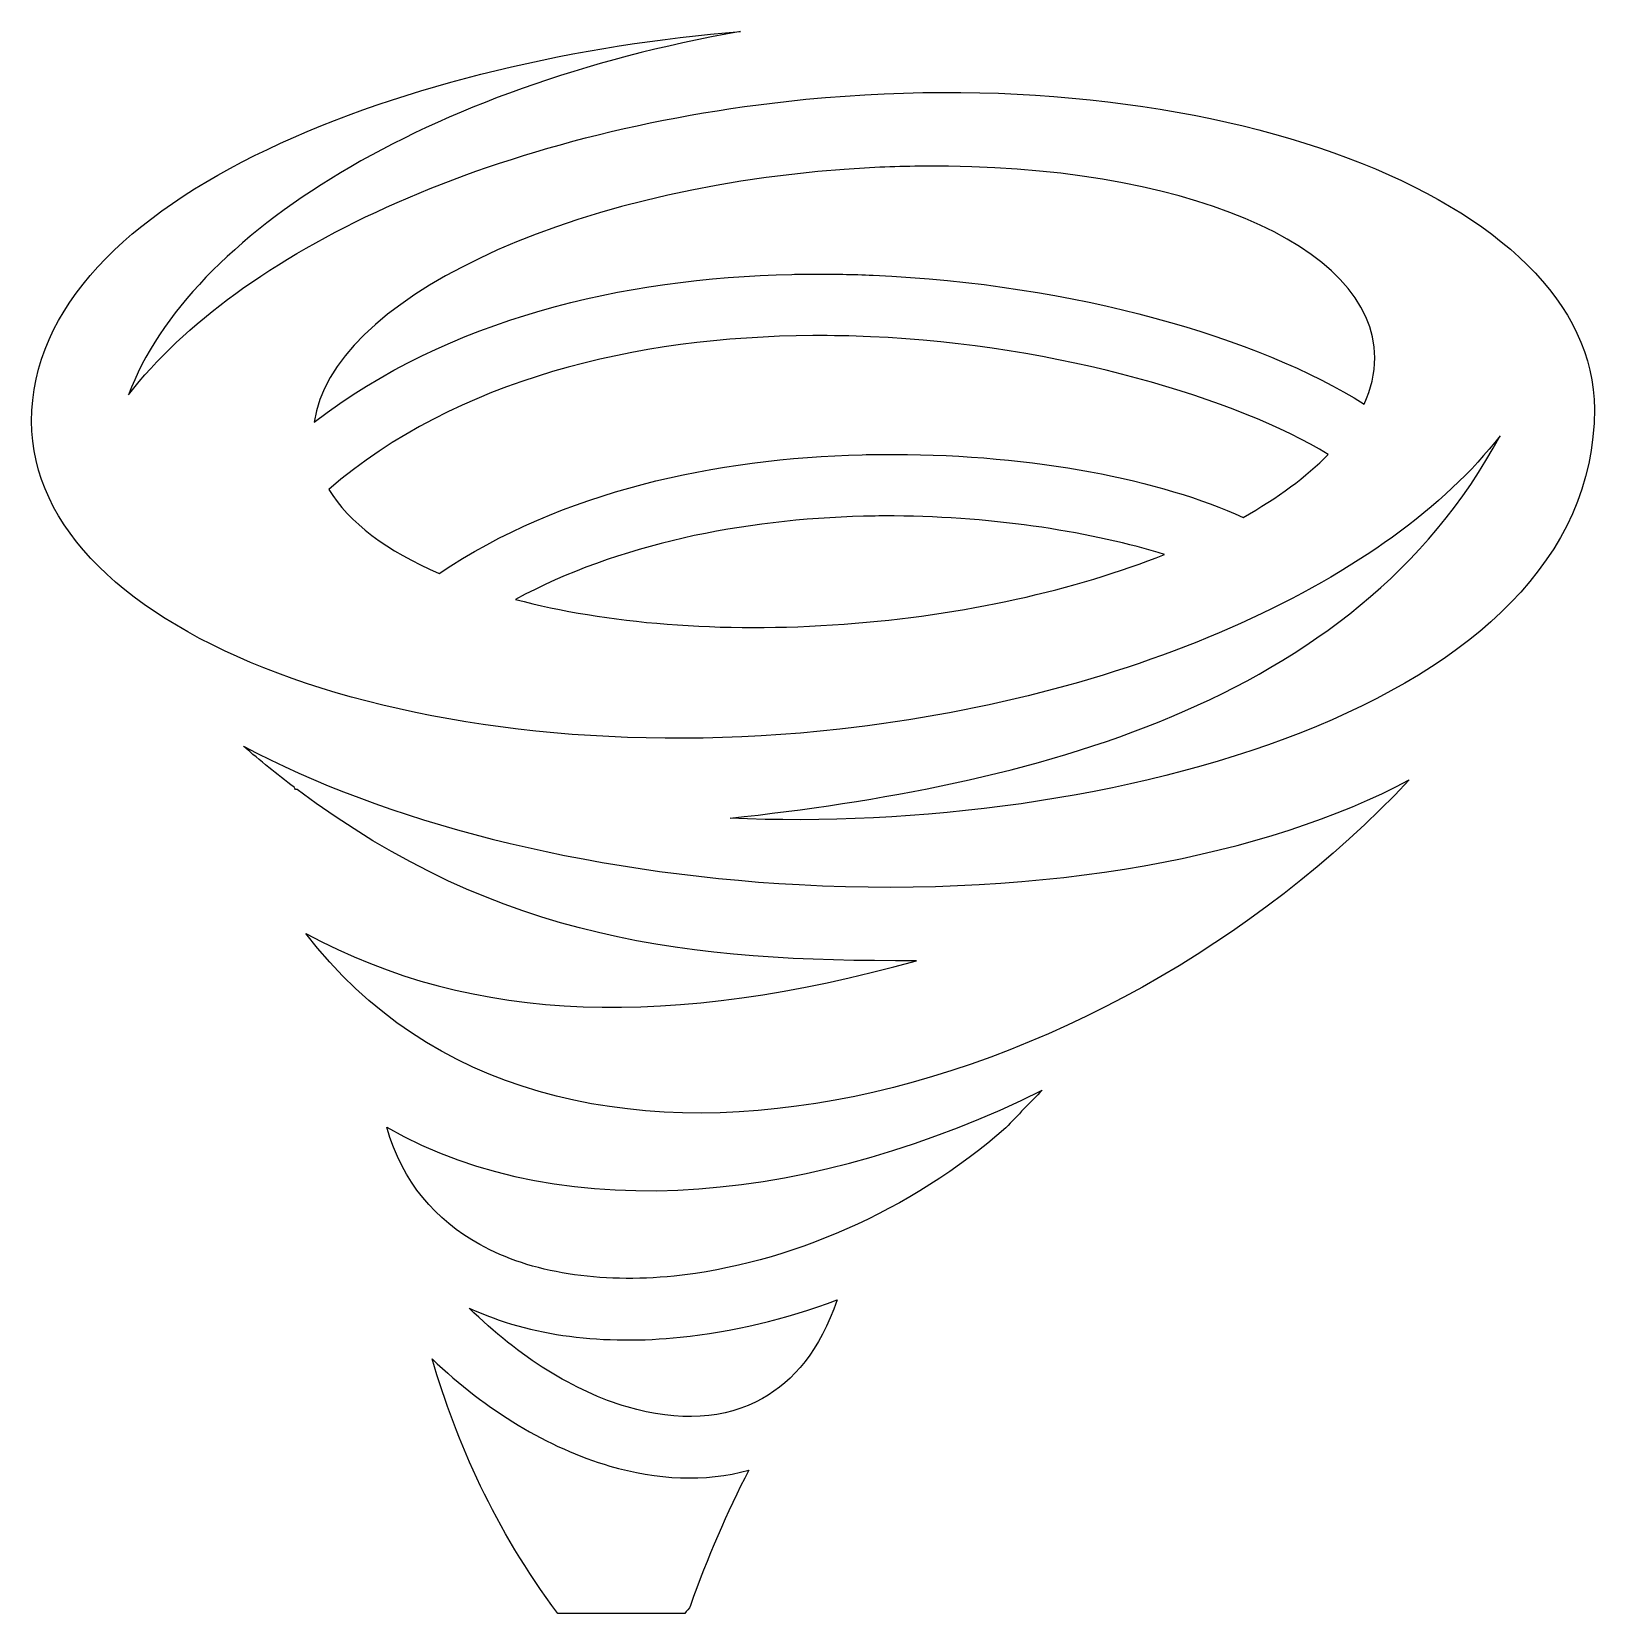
# Model space of a CAD drawing. Header units: centimetres. Extents: x -10.1 to 10, y -10 to 10.2.
import ezdxf

# ---------------------------------------------------------------- set-up
doc = ezdxf.new("R2010")
doc.units = ezdxf.units.CM
doc.header["$MEASUREMENT"] = 0
doc.layers.add('Layer 1', color=7, linetype='Continuous')

msp = doc.modelspace()

# ---------------------------------------------------------------- linework, layer by layer
at = {"layer": 'Layer 1'}
for points, knots in [([(-0.97728, 10.2157), (-5.02962, 9.90442), (-10.05562, 8.16908), (-10.05562, 5.22373), (-10.05562, 5.22373), (-10.05562, 2.47927), (-5.09603, 0.67617), (0.29619, 1.27942), (0.29619, 1.27942), (4.12323, 1.70742), (7.34372, 3.21143), (8.75416, 5.03878), (8.75416, 5.03878), (6.8954, 1.5673), (2.6945, 0.55464), (-1.10796, 0.13928), (-1.10796, 0.13928), (3.62556, -0.07789), (9.9624, 1.53032), (9.9624, 5.37781), (9.9624, 5.37781), (9.9624, 8.09878), (5.00281, 9.9252), (-0.38941, 9.32195), (-0.38941, 9.32195), (-4.2165, 8.89398), (-7.40427, 7.38994), (-8.81479, 5.56263), (-8.81479, 5.56263), (-8.03848, 7.64003), (-4.95811, 9.52094), (-0.97728, 10.2157)], [0, 0, 0, 0, 0.11111111, 0.11111111, 0.11111111, 0.11111111, 0.22222222, 0.22222222, 0.22222222, 0.22222222, 0.33333333, 0.33333333, 0.33333333, 0.33333333, 0.44444444, 0.44444444, 0.44444444, 0.44444444, 0.55555556, 0.55555556, 0.55555556, 0.55555556, 0.66666667, 0.66666667, 0.66666667, 0.66666667, 0.77777778, 0.77777778, 0.77777778, 0.77777778, 1, 1, 1, 1]), ([(1.38581, 8.49254), (4.64906, 8.5186), (7.14878, 7.49459), (7.14878, 6.03693), (7.14878, 6.03693), (7.14878, 5.83748), (7.10189, 5.63916), (7.0127, 5.44434), (7.0127, 5.44434), (5.67092, 6.29495), (3.2996, 6.98347), (0.72234, 7.09513), (0.72234, 7.09513), (0.4649, 7.10626), (0.20549, 7.11145), (-0.05511, 7.11002), (-0.05511, 7.11002), (-0.14198, 7.1096), (-0.22893, 7.10842), (-0.316, 7.10644), (-0.316, 7.10644), (-2.48647, 7.05765), (-4.71117, 6.54012), (-6.43512, 5.21478), (-6.43512, 5.21478), (-6.22335, 6.75716), (-3.26653, 8.18459), (0.35055, 8.45024), (0.35055, 8.45024), (0.70253, 8.47609), (1.0483, 8.48996), (1.38586, 8.49262), (1.38586, 8.49262), (1.38586, 8.49262), (1.38581, 8.49254), (1.38581, 8.49254)], [0, 0, 0, 0, 0.1, 0.1, 0.1, 0.1, 0.2, 0.2, 0.2, 0.2, 0.3, 0.3, 0.3, 0.3, 0.4, 0.4, 0.4, 0.4, 0.5, 0.5, 0.5, 0.5, 0.6, 0.6, 0.6, 0.6, 0.7, 0.7, 0.7, 0.7, 0.8, 0.8, 0.8, 0.8, 1, 1, 1, 1]), ([(-0.04942, 6.32165), (0.19718, 6.32321), (0.44331, 6.3184), (0.68818, 6.30782), (0.68818, 6.30782), (3.11225, 6.20282), (5.40492, 5.50106), (6.55358, 4.79998), (6.55358, 4.79998), (6.27443, 4.51358), (5.90478, 4.24176), (5.4616, 3.99289), (5.4616, 3.99289), (4.41204, 4.47571), (2.78554, 4.79661), (0.99517, 4.80007), (0.99517, 4.80007), (0.85838, 4.80032), (0.72066, 4.79872), (0.58213, 4.79522), (0.58213, 4.79522), (-1.27436, 4.74812), (-3.26291, 4.33711), (-4.83426, 3.27338), (-4.83426, 3.27338), (-5.50148, 3.56113), (-5.99304, 3.92757), (-6.24857, 4.35128), (-6.24857, 4.35128), (-4.61102, 5.76298), (-2.31316, 6.30745), (-0.04946, 6.32162), (-0.04946, 6.32162), (-0.04946, 6.32162), (-0.04942, 6.32165), (-0.04942, 6.32165)], [0, 0, 0, 0, 0.1, 0.1, 0.1, 0.1, 0.2, 0.2, 0.2, 0.2, 0.3, 0.3, 0.3, 0.3, 0.4, 0.4, 0.4, 0.4, 0.5, 0.5, 0.5, 0.5, 0.6, 0.6, 0.6, 0.6, 0.7, 0.7, 0.7, 0.7, 0.8, 0.8, 0.8, 0.8, 1, 1, 1, 1]), ([(0.99284, 4.01127), (2.31198, 4.00397), (3.55809, 3.79453), (4.45812, 3.51896), (4.45812, 3.51896), (3.31693, 3.06384), (1.89414, 2.7386), (0.35054, 2.62525), (0.35054, 2.62525), (-1.2386, 2.50853), (-2.69917, 2.6355), (-3.85673, 2.94193), (-3.85673, 2.94193), (-2.53966, 3.65507), (-0.93618, 3.96838), (0.60211, 4.00739), (0.60211, 4.00739), (0.73283, 4.01076), (0.86313, 4.01203), (0.9928, 4.01127), (0.9928, 4.01127), (0.9928, 4.01127), (0.99284, 4.01127), (0.99284, 4.01127)], [0, 0, 0, 0, 0.14285714, 0.14285714, 0.14285714, 0.14285714, 0.28571429, 0.28571429, 0.28571429, 0.28571429, 0.42857143, 0.42857143, 0.42857143, 0.42857143, 0.57142857, 0.57142857, 0.57142857, 0.57142857, 0.71428571, 0.71428571, 0.71428571, 0.71428571, 1, 1, 1, 1]), ([(-7.34258, 1.06137), (-7.12508, 0.87436), (-6.90888, 0.69944), (-6.69374, 0.53659), (-6.69374, 0.53659), (-6.68838, 0.5266), (-6.68261, 0.51669), (-6.67729, 0.50665), (-6.67729, 0.50665), (-6.67729, 0.50665), (-6.65233, 0.50568), (-6.65233, 0.50568), (-6.65233, 0.50568), (-4.05605, -1.44311), (-1.60525, -1.7008), (1.27799, -1.68663), (1.27799, -1.68663), (1.27807, -1.68663), (1.2782, -1.68663), (1.27829, -1.68655), (1.27829, -1.68655), (1.27829, -1.68655), (1.27829, -1.68663), (1.27829, -1.68663), (1.27829, -1.68663), (1.27829, -1.68663), (1.27798, -1.68663), (1.27798, -1.68663), (1.27798, -1.68663), (-1.8419, -2.55428), (-4.38248, -2.50983), (-6.54418, -1.33596), (-6.54418, -1.33596), (-3.3847, -5.47293), (3.67185, -3.55286), (7.59137, 0.63063), (7.59137, 0.63063), (5.7768, -0.34375), (2.95036, -0.88185), (-0.22311, -0.71208), (-0.22311, -0.71208), (-3.01632, -0.56264), (-5.54041, 0.1064), (-7.34262, 1.06138), (-7.34262, 1.06138), (-7.34262, 1.06138), (-7.34258, 1.06137), (-7.34258, 1.06137)], [0, 0, 0, 0, 0.07692308, 0.07692308, 0.07692308, 0.07692308, 0.15384615, 0.15384615, 0.15384615, 0.15384615, 0.23076923, 0.23076923, 0.23076923, 0.23076923, 0.30769231, 0.30769231, 0.30769231, 0.30769231, 0.38461538, 0.38461538, 0.38461538, 0.38461538, 0.46153846, 0.46153846, 0.46153846, 0.46153846, 0.53846154, 0.53846154, 0.53846154, 0.53846154, 0.61538462, 0.61538462, 0.61538462, 0.61538462, 0.69230769, 0.69230769, 0.69230769, 0.69230769, 0.76923077, 0.76923077, 0.76923077, 0.76923077, 0.84615385, 0.84615385, 0.84615385, 0.84615385, 1, 1, 1, 1]), ([(2.89061, -3.34569), (0.02584, -4.76312), (-3.17694, -5.13918), (-5.50689, -3.81949), (-5.50689, -3.81949), (-5.29997, -4.53137), (-4.88348, -5.00677), (-4.31375, -5.32312), (-4.31375, -5.32312), (-3.65741, -5.68758), (-2.77968, -5.82281), (-1.82584, -5.72582), (-1.82584, -5.72582), (-0.38188, -5.57886), (1.21321, -4.89595), (2.4233, -3.82586), (2.4233, -3.82586), (2.57658, -3.66587), (2.7329, -3.50581), (2.89069, -3.34565), (2.89069, -3.34565), (2.89069, -3.34565), (2.89061, -3.34569), (2.89061, -3.34569)], [0, 0, 0, 0, 0.14285714, 0.14285714, 0.14285714, 0.14285714, 0.28571429, 0.28571429, 0.28571429, 0.28571429, 0.42857143, 0.42857143, 0.42857143, 0.42857143, 0.57142857, 0.57142857, 0.57142857, 0.57142857, 0.71428571, 0.71428571, 0.71428571, 0.71428571, 1, 1, 1, 1]), ([(0.2633, -6.03095), (-0.40182, -6.28016), (-1.08312, -6.44238), (-1.74609, -6.50985), (-1.74609, -6.50985), (-2.71701, -6.60861), (-3.65664, -6.50352), (-4.44939, -6.1373), (-4.44939, -6.1373), (-3.8116, -6.76628), (-3.09732, -7.20668), (-2.42744, -7.40331), (-2.42744, -7.40331), (-1.76641, -7.59745), (-1.16898, -7.56216), (-0.69257, -7.29409), (-0.69257, -7.29409), (-0.29653, -7.07127), (0.04284, -6.67759), (0.26329, -6.03095), (0.26329, -6.03095), (0.26329, -6.03095), (0.2633, -6.03095), (0.2633, -6.03095)], [0, 0, 0, 0, 0.14285714, 0.14285714, 0.14285714, 0.14285714, 0.28571429, 0.28571429, 0.28571429, 0.28571429, 0.42857143, 0.42857143, 0.42857143, 0.42857143, 0.57142857, 0.57142857, 0.57142857, 0.57142857, 0.71428571, 0.71428571, 0.71428571, 0.71428571, 1, 1, 1, 1]), ([(-4.92438, -6.78841), (-4.60778, -7.8696), (-4.128, -8.96187), (-3.31567, -10.04723), (-3.31567, -10.04723), (-3.31567, -10.04723), (-1.69026, -10.04724), (-1.69026, -10.04724), (-1.69026, -10.04724), (-1.66361, -10.01393), (-1.63165, -9.99116), (-1.61647, -9.94755), (-1.61647, -9.94755), (-1.40087, -9.33181), (-1.15026, -8.75694), (-0.86946, -8.21234), (-0.86946, -8.21234), (-1.43156, -8.36819), (-2.04637, -8.33665), (-2.64945, -8.15955), (-2.64945, -8.15955), (-3.43942, -7.92763), (-4.22792, -7.45315), (-4.92441, -6.78842), (-4.92441, -6.78842), (-4.92441, -6.78842), (-4.92438, -6.78841), (-4.92438, -6.78841)], [0, 0, 0, 0, 0.125, 0.125, 0.125, 0.125, 0.25, 0.25, 0.25, 0.25, 0.375, 0.375, 0.375, 0.375, 0.5, 0.5, 0.5, 0.5, 0.625, 0.625, 0.625, 0.625, 0.75, 0.75, 0.75, 0.75, 1, 1, 1, 1])]:
    msp.add_open_spline(points, degree=3, knots=knots, dxfattribs=at)

doc.saveas('drawing.dxf')
